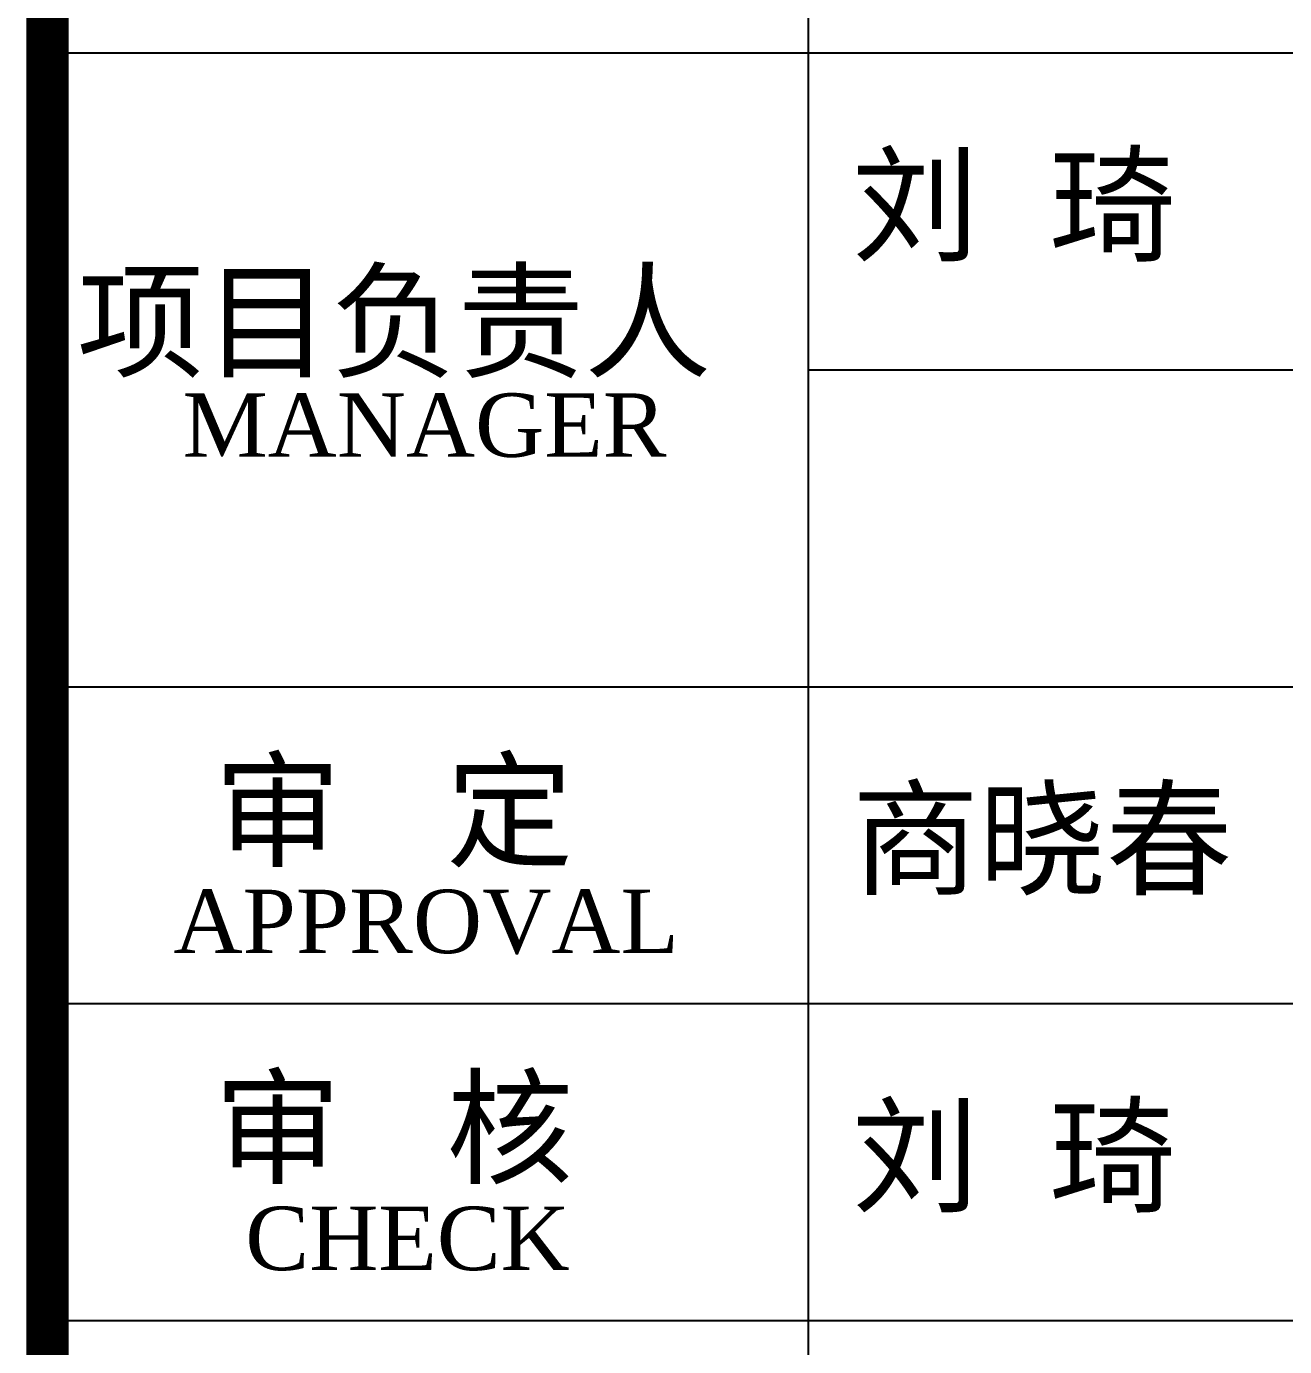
# Model space of a CAD drawing. Extents: x 498328 to 716449, y -893371 to -467753.
# Drawn here: x 604677 to 607654, y -880431 to -877307 of the extents above; entities that cross this region are included whole.
import ezdxf

# ---------------------------------------------------------------- set-up
doc = ezdxf.new("R2010")
doc.units = 0
doc.header["$LTSCALE"] = 1000
doc.layers.get('0').update_dxf_attribs({"linetype": 'CONTINUOUS'})
doc.layers.add('TK-PUBLIC', color=7, linetype='CONTINUOUS')
doc.layers.add('通用-图框C-SHET', color=141, linetype='CONTINUOUS')
doc.styles.add('标识1', font='times.ttf')

# ---------------------------------------------------------------- blocks, each defined once
blk = doc.blocks.new('图框1')
at = {"layer": '通用-图框C-SHET'}
for p, q in [((704539.4, -229106), (709539.4, -229106)), ((706339.4, -229856), (709539.4, -229856)), ((704539.4, -230606), (709539.4, -230606)), ((704539.4, -231356), (709539.4, -231356)), ((704539.4, -232106), (709539.4, -232106))]:
    blk.add_line(p, q, dxfattribs=at)
at = {"layer": 'TK-PUBLIC', "color": 1, "style": '标识1'}
for s, p in [('刘  琦', (706443.2, -229575.9)), ('商晓春', (706443.2, -231075.9)), ('刘  琦', (706443.2, -231825.9))]:
    blk.add_text(s, height=220, dxfattribs=at).set_placement(p)
at = {"layer": 'TK-PUBLIC', "style": '标识1'}
for s, height, p in [('项目负责人', 220, (704609.3, -229851.5)), ('MANAGER', 150, (704858.9, -230062)), ('审   定', 220, (704933.9, -231009.2)), ('APPROVAL', 150, (704837.4, -231236.3)), ('审   核', 220, (704933.9, -231759.2)), ('CHECK', 150, (705007.4, -231986.3))]:
    blk.add_text(s, height=height, dxfattribs=at).set_placement(p)

msp = doc.modelspace()

# ---------------------------------------------------------------- linework, layer by layer
at = {"layer": '通用-图框C-SHET'}
msp.add_line((606527.4, -872870.7), (606527.4, -883370.7), dxfattribs=at)
at = {"layer": '通用-图框C-SHET', "const_width": 100}
msp.add_lwpolyline([(604727.4, -892370.7), (604727.4, -866420.7)], dxfattribs=at)

# ---------------------------------------------------------------- block references
at = {"color": 1, "lineweight": 13}
msp.add_blockref('图框1', (-99812.1, -648263.1), dxfattribs=at)

doc.saveas('drawing.dxf')
